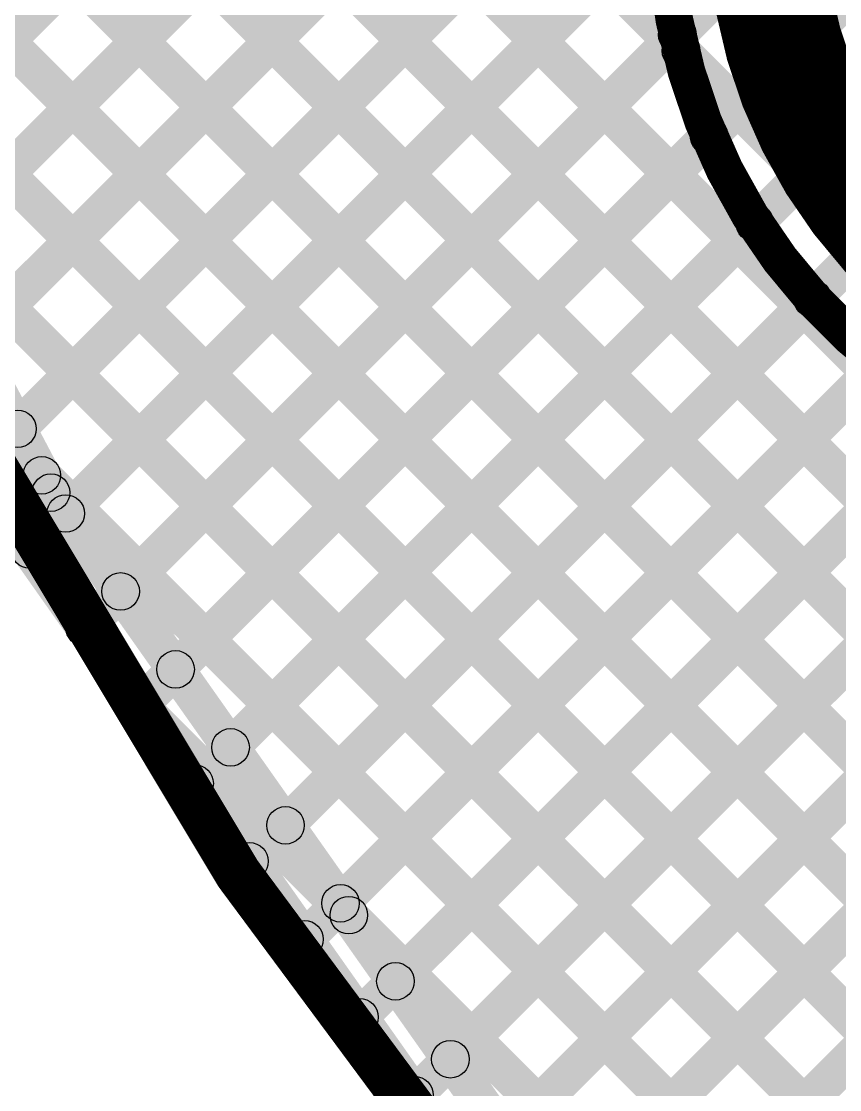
# Model space of a CAD drawing. Header units: millimetres. Extents: x -2.17 to 2.17, y -2.17 to 2.17.
# Drawn here: x -1.7474 to -1.5733, y -1.2034 to -0.9761 of the extents above; entities that cross this region are included whole.
import ezdxf

# ---------------------------------------------------------------- set-up
doc = ezdxf.new("R2010")
doc.units = ezdxf.units.MM
doc.header["$MEASUREMENT"] = 0
for name, color, linetype in [('BottomLayer', 5, 'Continuous'), ('Mechanical2', 216, 'Continuous'), ('TopLayer', 1, 'Continuous')]:
    doc.layers.add(name, color=color, linetype=linetype)

msp = doc.modelspace()

# ---------------------------------------------------------------- hatches: boundary and pattern name
at = {"layer": 'BottomLayer'}
for points in [[(-1.77463, -1.01005), (-1.78029, -1.00439), (-1.25133, -0.47543), (-1.24567, -0.48109)], [(-1.76488, -1.02858), (-1.77054, -1.02292), (-1.25133, -0.50371), (-1.24567, -0.50937)], [(-1.75513, -1.04711), (-1.76079, -1.04145), (-1.25133, -0.532), (-1.24567, -0.53765)], [(-1.74538, -1.06564), (-1.75103, -1.05999), (-1.25133, -0.56028), (-1.24567, -0.56594)], [(-1.7351, -1.08366), (-1.74076, -1.078), (-1.25133, -0.58857), (-1.24567, -0.59422)], [(-1.95066, -0.61614), (-1.945, -0.61049), (-1.24567, -1.30982), (-1.25133, -1.31547)], [(-1.72341, -1.10025), (-1.72907, -1.09459), (-1.25133, -0.61685), (-1.24567, -0.62251)], [(-1.71172, -1.11684), (-1.71737, -1.11118), (-1.25133, -0.64513), (-1.24567, -0.65079)], [(-1.93562, -0.65946), (-1.92997, -0.65381), (-1.24567, -1.3381), (-1.25133, -1.34376)], [(-1.70002, -1.13343), (-1.70568, -1.12777), (-1.25133, -0.67342), (-1.24567, -0.67908)], [(-1.92059, -0.70278), (-1.91493, -0.69713), (-1.24567, -1.36639), (-1.25133, -1.37204)], [(-1.68833, -1.15002), (-1.69399, -1.14436), (-1.25133, -0.7017), (-1.24567, -0.70736)], [(-1.67664, -1.16661), (-1.68229, -1.16095), (-1.25133, -0.72999), (-1.24567, -0.73564)], [(-1.90555, -0.7461), (-1.8999, -0.74045), (-1.24567, -1.39467), (-1.25133, -1.40033)], [(-1.66494, -1.1832), (-1.6706, -1.17754), (-1.25133, -0.75827), (-1.24567, -0.76393)], [(-1.89052, -0.78942), (-1.88486, -0.78377), (-1.24567, -1.42295), (-1.25133, -1.42861)], [(-1.65325, -1.19979), (-1.65891, -1.19413), (-1.25133, -0.78656), (-1.24567, -0.79221)], [(-1.64156, -1.21638), (-1.64721, -1.21072), (-1.25133, -0.81484), (-1.24567, -0.8205)], [(-1.87985, -0.82125), (-1.87277, -0.81753), (-1.73752, -1.07453), (-1.7446, -1.07825)], [(-1.8715, -0.83672), (-1.86585, -0.83107), (-1.24567, -1.45124), (-1.25133, -1.4569)], [(-1.62986, -1.23297), (-1.63552, -1.22732), (-1.25133, -0.84312), (-1.24567, -0.84878)], [(-1.61817, -1.24956), (-1.62383, -1.24391), (-1.25133, -0.87141), (-1.24567, -0.87707)], [(-1.84008, -0.89643), (-1.83443, -0.89077), (-1.24567, -1.47952), (-1.25133, -1.48518)], [(-1.80866, -0.95613), (-1.80301, -0.95047), (-1.24567, -1.50781), (-1.25133, -1.51346)], [(-1.77725, -1.01583), (-1.77159, -1.01017), (-1.24546, -1.5363), (-1.25112, -1.54196)], [(-1.74583, -1.07553), (-1.74017, -1.06988), (-1.23777, -1.57228), (-1.24342, -1.57794)], [(-1.74433, -1.07869), (-1.73779, -1.07409), (-1.61304, -1.25109), (-1.61958, -1.25569)], [(-1.68052, -1.16913), (-1.67486, -1.16347), (-1.12544, -1.7129), (-1.13109, -1.71855)]]:
    msp.add_hatch(color=5, dxfattribs=at).paths.add_polyline_path(points)
h = msp.add_hatch(color=5, dxfattribs=at)
edge = h.paths.add_edge_path()
edge.add_arc((-1.7482, -1.06281), 0.004, 0, 360)
h = msp.add_hatch(color=5, dxfattribs=at)
edge = h.paths.add_edge_path()
edge.add_arc((-1.743, -1.07271), 0.004, 0, 360)
h = msp.add_hatch(color=5, dxfattribs=at)
edge = h.paths.add_edge_path()
edge.add_arc((-1.74106, -1.07639), 0.004, 0, 360)
h = msp.add_hatch(color=5, dxfattribs=at)
edge = h.paths.add_edge_path()
edge.add_arc((-1.74106, -1.07639), 0.004, 0, 360)
h = msp.add_hatch(color=5, dxfattribs=at)
edge = h.paths.add_edge_path()
edge.add_arc((-1.73793, -1.08083), 0.004, 0, 360)
h = msp.add_hatch(color=5, dxfattribs=at)
edge = h.paths.add_edge_path()
edge.add_arc((-1.72624, -1.09742), 0.004, 0, 360)
h = msp.add_hatch(color=5, dxfattribs=at)
edge = h.paths.add_edge_path()
edge.add_arc((-1.71455, -1.11401), 0.004, 0, 360)
h = msp.add_hatch(color=5, dxfattribs=at)
edge = h.paths.add_edge_path()
edge.add_arc((-1.70285, -1.1306), 0.004, 0, 360)
h = msp.add_hatch(color=5, dxfattribs=at)
edge = h.paths.add_edge_path()
edge.add_arc((-1.69116, -1.14719), 0.004, 0, 360)
h = msp.add_hatch(color=5, dxfattribs=at)
edge = h.paths.add_edge_path()
edge.add_arc((-1.67946, -1.16378), 0.004, 0, 360)
h = msp.add_hatch(color=5, dxfattribs=at)
edge = h.paths.add_edge_path()
edge.add_arc((-1.67769, -1.1663), 0.004, 0, 360)
h = msp.add_hatch(color=5, dxfattribs=at)
edge = h.paths.add_edge_path()
edge.add_arc((-1.66777, -1.18037), 0.004, 0, 360)
h = msp.add_hatch(color=5, dxfattribs=at)
edge = h.paths.add_edge_path()
edge.add_arc((-1.65608, -1.19696), 0.004, 0, 360)
at = {"layer": 'TopLayer'}
for points in [[(-1.95145, -0.64363), (-1.9458, -0.63798), (-1.60419, -0.97958), (-1.60985, -0.98524)], [(-1.93642, -0.68695), (-1.93076, -0.6813), (-1.46403, -1.14803), (-1.46969, -1.15368)], [(-1.92138, -0.73027), (-1.91572, -0.72462), (-1.31629, -1.32405), (-1.32195, -1.32971)], [(-1.90635, -0.77359), (-1.90069, -0.76794), (-0.74306, -1.92557), (-0.74872, -1.93122)], [(-1.89131, -0.81691), (-1.88565, -0.81126), (-0.78867, -1.90824), (-0.79433, -1.9139)], [(-1.88754, -0.82886), (-1.88046, -0.82514), (-1.74521, -1.08214), (-1.75229, -1.08586)], [(-1.86478, -0.87173), (-1.85912, -0.86607), (-0.83917, -1.88602), (-0.84483, -1.89168)], [(-1.7823, -1.01771), (-1.78795, -1.01205), (-1.64694, -0.87104), (-1.64128, -0.8767)], [(-1.77255, -1.03624), (-1.7782, -1.03059), (-1.62864, -0.88102), (-1.62298, -0.88668)], [(-1.76279, -1.05478), (-1.76845, -1.04912), (-1.61333, -0.894), (-1.60767, -0.89965)], [(-1.75304, -1.07331), (-1.7587, -1.06765), (-1.61333, -0.92228), (-1.60767, -0.92794)], [(-1.83336, -0.93143), (-1.8277, -0.92578), (-0.89645, -1.85703), (-0.9021, -1.86269)], [(-1.74276, -1.09131), (-1.74842, -1.08566), (-1.61333, -0.95057), (-1.60767, -0.95622)], [(-1.73107, -1.10791), (-1.73673, -1.10225), (-1.61063, -0.97615), (-1.60498, -0.98181)], [(-1.80194, -0.99114), (-1.79628, -0.98548), (-0.95372, -1.82804), (-0.95938, -1.8337)], [(-1.71938, -1.1245), (-1.72503, -1.11884), (-1.60388, -0.99768), (-1.59822, -1.00334)], [(-1.70768, -1.14109), (-1.71334, -1.13543), (-1.59414, -1.01623), (-1.58849, -1.02189)], [(-1.69599, -1.15768), (-1.70165, -1.15202), (-1.58189, -1.03226), (-1.57623, -1.03792)], [(-1.77052, -1.05084), (-1.76486, -1.04518), (-1.02038, -1.78967), (-1.02604, -1.79532)], [(-1.6843, -1.17427), (-1.68995, -1.16861), (-1.56728, -1.04594), (-1.56162, -1.05159)], [(-1.6726, -1.19086), (-1.67826, -1.1852), (-1.55028, -1.05722), (-1.54462, -1.06288)], [(-1.66091, -1.20745), (-1.66657, -1.20179), (-1.53062, -1.06584), (-1.52496, -1.0715)], [(-1.64922, -1.22404), (-1.65487, -1.21838), (-1.50766, -1.07117), (-1.502, -1.07682)], [(-1.63752, -1.24063), (-1.64318, -1.23497), (-1.48041, -1.0722), (-1.47475, -1.07786)], [(-1.75202, -1.0863), (-1.74548, -1.0817), (-1.62073, -1.2587), (-1.62727, -1.2633)], [(-1.62583, -1.25722), (-1.63148, -1.25157), (-1.47401, -1.09409), (-1.46835, -1.09975)], [(-1.72476, -1.12489), (-1.7191, -1.11923), (-1.09354, -1.74479), (-1.0992, -1.75045)]]:
    msp.add_hatch(color=1, dxfattribs=at).paths.add_polyline_path(points)
h = msp.add_hatch(color=1, dxfattribs=at)
edge = h.paths.add_edge_path()
edge.add_arc((-1.6078, -0.97898), 0.004, 0, 360)
h = msp.add_hatch(color=1, dxfattribs=at)
edge = h.paths.add_edge_path()
edge.add_arc((-1.60702, -0.98241), 0.004, 0, 360)
h = msp.add_hatch(color=1, dxfattribs=at)
edge = h.paths.add_edge_path()
edge.add_arc((-1.60105, -1.00051), 0.004, 0, 360)
h = msp.add_hatch(color=1, dxfattribs=at)
edge = h.paths.add_edge_path()
edge.add_arc((-1.59131, -1.01906), 0.004, 0, 360)
h = msp.add_hatch(color=1, dxfattribs=at)
edge = h.paths.add_edge_path()
edge.add_arc((-1.57906, -1.03509), 0.004, 0, 360)
h = msp.add_hatch(color=1, dxfattribs=at)
edge = h.paths.add_edge_path()
edge.add_arc((-1.74875, -1.084), 0.004, 0, 360)
h = msp.add_hatch(color=1, dxfattribs=at)
edge = h.paths.add_edge_path()
edge.add_arc((-1.74875, -1.084), 0.004, 0, 360)
h = msp.add_hatch(color=1, dxfattribs=at)
edge = h.paths.add_edge_path()
edge.add_arc((-1.74559, -1.08849), 0.004, 0, 360)
h = msp.add_hatch(color=1, dxfattribs=at)
edge = h.paths.add_edge_path()
edge.add_arc((-1.7339, -1.10508), 0.004, 0, 360)
h = msp.add_hatch(color=1, dxfattribs=at)
edge = h.paths.add_edge_path()
edge.add_arc((-1.7222, -1.12167), 0.004, 0, 360)
h = msp.add_hatch(color=1, dxfattribs=at)
edge = h.paths.add_edge_path()
edge.add_arc((-1.72193, -1.12206), 0.004, 0, 360)
h = msp.add_hatch(color=1, dxfattribs=at)
edge = h.paths.add_edge_path()
edge.add_arc((-1.71051, -1.13826), 0.004, 0, 360)
h = msp.add_hatch(color=1, dxfattribs=at)
edge = h.paths.add_edge_path()
edge.add_arc((-1.69882, -1.15485), 0.004, 0, 360)
h = msp.add_hatch(color=1, dxfattribs=at)
edge = h.paths.add_edge_path()
edge.add_arc((-1.68712, -1.17144), 0.004, 0, 360)
h = msp.add_hatch(color=1, dxfattribs=at)
edge = h.paths.add_edge_path()
edge.add_arc((-1.67543, -1.18803), 0.004, 0, 360)
h = msp.add_hatch(color=1, dxfattribs=at)
edge = h.paths.add_edge_path()
edge.add_arc((-1.66374, -1.20462), 0.004, 0, 360)

# ---------------------------------------------------------------- linework, layer by layer
at = {"layer": 'BottomLayer'}
for centre in [(-1.7482, -1.06281), (-1.743, -1.07271), (-1.74106, -1.07639), (-1.74106, -1.07639), (-1.73793, -1.08083), (-1.72624, -1.09742), (-1.71455, -1.11401), (-1.70285, -1.1306), (-1.69116, -1.14719), (-1.67946, -1.16378), (-1.67769, -1.1663), (-1.66777, -1.18037), (-1.65608, -1.19696)]:
    msp.add_circle(centre, 0.004, dxfattribs=at)
at = {"layer": 'Mechanical2', "const_width": 0.01}
for points in [[(2.16535, 0.001, 1), (-2.16535, 0.001, 1)], [(2.08135, -0.01, 1), (-2.04935, -0.01, 1)], [(1.84055, 0.001, 1), (-1.84055, 0.001, 1)], [(1.6437, 0.001, 1), (-1.6437, 0.001, 1)]]:
    msp.add_lwpolyline(points, format="xyb", close=True, dxfattribs=at)
at = {"layer": 'TopLayer'}
for points, const_width in [([(-1.489, -1.05353, -0.414214), (-1.589, -0.95353)], 0.025), ([(-1.489, -1.07503, -0.414214), (-1.6105, -0.95353)], 0.008)]:
    msp.add_lwpolyline(points, format="xyb", dxfattribs=dict(at, const_width=const_width))
for centre in [(-1.6078, -0.97898), (-1.60702, -0.98241), (-1.60105, -1.00051), (-1.59131, -1.01906), (-1.57906, -1.03509), (-1.74875, -1.084), (-1.74875, -1.084), (-1.74559, -1.08849), (-1.7339, -1.10508), (-1.7222, -1.12167), (-1.72193, -1.12206), (-1.71051, -1.13826), (-1.69882, -1.15485), (-1.68712, -1.17144), (-1.67543, -1.18803), (-1.66374, -1.20462)]:
    msp.add_circle(centre, 0.004, dxfattribs=at)

doc.saveas('drawing.dxf')
